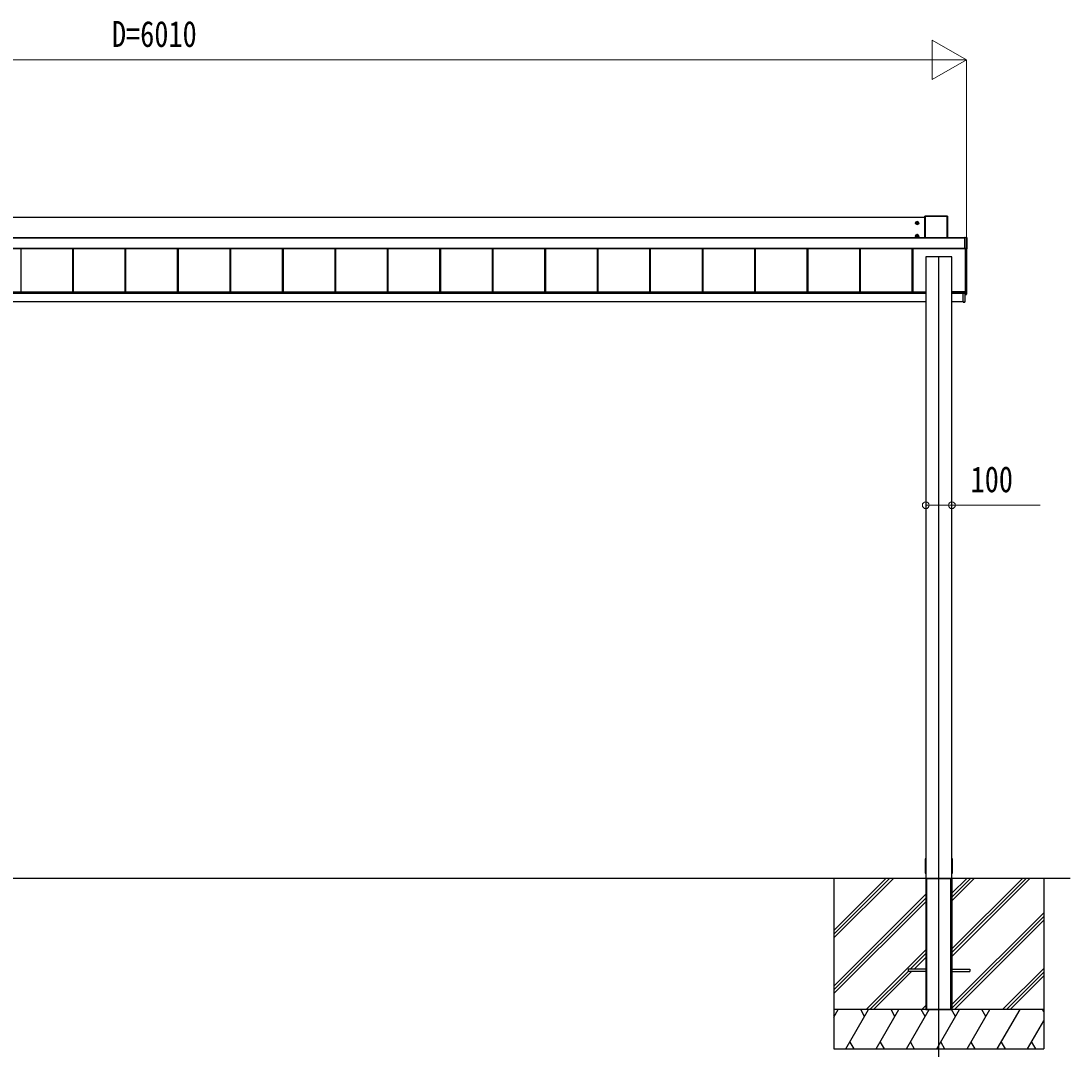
# Model space of a CAD drawing. Units: millimetres, scale not verified. Extents: x -12615 to 12615, y -8910 to 8910.
# Drawn here: x -8314 to -4315, y -5676 to -1755 of the extents above; entities that cross this region are included whole.
import ezdxf
from ezdxf.enums import TextEntityAlignment as Align

# ---------------------------------------------------------------- set-up
doc = ezdxf.new("R2010")
doc.units = ezdxf.units.MM
doc.header["$LTSCALE"] = 30
for name, color, linetype in [('0-3_YKK_11', 7, 'Continuous'), ('0-4_YKK_11E', 7, 'Continuous'), ('0-5_YKK_12', 2, 'Continuous'), ('0-6_YKK_A1', 4, 'Continuous')]:
    doc.layers.add(name, color=color, linetype=linetype)
doc.layers.add('0-7_YKK_D', color=6, linetype='Continuous', lineweight=18)
doc.styles.add('ＭＳ ゴシック', font='')
doc.styles.get('ＭＳ ゴシック').set_extended_font_data('MS Gothic')

msp = doc.modelspace()

# ---------------------------------------------------------------- linework, layer by layer
at = {"layer": '0-3_YKK_11'}
for p, q in [((-10561.94, -2503.87), (-4867.94, -2503.87)), ((-4897.94, -2518.36), (-4897.94, -2532.86)), ((-4867.94, -2582.31), (-4867.94, -2500.15)), ((-4782.44, -2499.65), (-4867.44, -2499.65)), ((-4781.94, -2500.15), (-4781.94, -2582.31)), ((-4890.69, -2525.61), (-4905.19, -2525.61)), ((-4897.18, -2523.33), (-4897.18, -2522.61)), ((-4716.44, -2582.31), (-10713.44, -2582.31)), ((-4890.69, -2575.58), (-4905.19, -2575.58)), ((-4897.94, -2568.33), (-4897.94, -2582.83)), ((-4897.18, -2573.3), (-4897.18, -2572.58)), ((-4714.64, -2581.03), (-4708.94, -2581.03)), ((-4708.44, -2581.53), (-4708.44, -2623.51)), ((-10713.44, -2622.42), (-4716.44, -2622.42)), ((-8313.44, -2788.65), (-8313.44, -2622.42)), ((-8116.44, -2788.65), (-8116.44, -2622.42)), ((-8113.84, -2788.65), (-8113.84, -2622.42)), ((-8113.44, -2788.65), (-8113.44, -2622.42)), ((-7916.44, -2788.65), (-7916.44, -2622.42)), ((-7913.84, -2788.65), (-7913.84, -2622.42)), ((-7913.44, -2788.65), (-7913.44, -2622.42)), ((-7716.44, -2788.65), (-7716.44, -2622.42)), ((-7713.84, -2788.65), (-7713.84, -2622.42)), ((-7713.44, -2788.65), (-7713.44, -2622.42)), ((-7516.44, -2788.65), (-7516.44, -2622.42)), ((-7513.84, -2788.65), (-7513.84, -2622.42)), ((-7513.44, -2788.65), (-7513.44, -2622.42)), ((-7316.44, -2788.65), (-7316.44, -2622.42)), ((-7313.84, -2788.65), (-7313.84, -2622.42)), ((-7313.44, -2788.65), (-7313.44, -2622.42)), ((-7116.44, -2788.65), (-7116.44, -2622.42)), ((-7113.84, -2788.65), (-7113.84, -2622.42)), ((-7113.44, -2788.65), (-7113.44, -2622.42)), ((-6916.44, -2788.65), (-6916.44, -2622.42)), ((-6913.84, -2788.65), (-6913.84, -2622.42)), ((-6913.44, -2788.65), (-6913.44, -2622.42)), ((-6716.44, -2788.65), (-6716.44, -2622.42)), ((-6713.84, -2788.65), (-6713.84, -2622.42)), ((-6713.44, -2788.65), (-6713.44, -2622.42)), ((-6516.44, -2788.65), (-6516.44, -2622.42)), ((-6513.84, -2788.65), (-6513.84, -2622.42)), ((-6513.44, -2788.65), (-6513.44, -2622.42)), ((-6316.44, -2788.65), (-6316.44, -2622.42)), ((-6313.84, -2788.65), (-6313.84, -2622.42)), ((-6313.44, -2788.65), (-6313.44, -2622.42)), ((-6116.44, -2788.65), (-6116.44, -2622.42)), ((-6113.84, -2788.65), (-6113.84, -2622.42)), ((-6113.44, -2788.65), (-6113.44, -2622.42)), ((-5916.44, -2788.65), (-5916.44, -2622.42)), ((-5913.84, -2788.65), (-5913.84, -2622.42)), ((-5913.44, -2788.65), (-5913.44, -2622.42)), ((-5716.44, -2788.65), (-5716.44, -2622.42)), ((-5713.84, -2788.65), (-5713.84, -2622.42)), ((-5713.44, -2788.65), (-5713.44, -2622.42)), ((-5516.44, -2788.65), (-5516.44, -2622.42)), ((-5513.84, -2788.65), (-5513.84, -2622.42)), ((-5513.44, -2788.65), (-5513.44, -2622.42)), ((-5316.44, -2788.65), (-5316.44, -2622.42)), ((-5313.84, -2788.65), (-5313.84, -2622.42)), ((-5313.44, -2788.65), (-5313.44, -2622.42)), ((-5116.44, -2788.65), (-5116.44, -2622.42)), ((-5113.84, -2788.65), (-5113.84, -2622.42)), ((-5113.44, -2788.65), (-5113.44, -2622.42)), ((-4916.44, -2788.65), (-4916.44, -2622.42)), ((-4913.84, -2788.65), (-4913.84, -2622.42)), ((-4913.44, -2788.65), (-4913.44, -2622.42)), ((-4715.24, -2623.83), (-4716.44, -2623.83)), ((-4716.44, -2623.83), (-4716.44, -2623.83)), ((-4715.24, -2623.83), (-4715.24, -2623.83)), ((-4714.64, -2624.01), (-4708.94, -2624.01)), ((-4864.94, -2654.01), (-4864.94, -2654.3)), ((-4862.74, -2654), (-4864.64, -2654)), ((-4862.44, -2654.3), (-4862.44, -2654.01)), ((-4862.44, -2654.21), (-4861.44, -2654.21)), ((-4860.94, -2654.3), (-4860.94, -2654.23)), ((-4768.94, -2654.3), (-4768.94, -2654.23)), ((-4768.44, -2654.21), (-4767.44, -2654.21)), ((-4767.44, -2654.3), (-4767.44, -2654.01)), ((-4767.14, -2654), (-4765.24, -2654)), ((-4764.94, -2654.01), (-4764.94, -2654.3)), ((-10564.94, -2788.65), (-4864.94, -2788.65)), ((-10564.94, -2793.52), (-4864.94, -2793.52)), ((-4764.94, -2793.52), (-4721.94, -2793.52)), ((-4715.94, -2790.71), (-4715.94, -2793.29)), ((-4715.94, -2793.31), (-4715.94, -2793.29)), ((-4715.75, -2793.49), (-4715.76, -2793.49)), ((-4715.74, -2793.49), (-4715.74, -2793.49)), ((-4709.41, -2798.21), (-4715.44, -2798.59)), ((-4709.41, -2797.96), (-4708.94, -2797.47)), ((-4765.24, -5025), (-4864.64, -5025)), ((-4862.44, -5525), (-4862.44, -5025)), ((-4860.94, -5525), (-4860.94, -5025)), ((-4768.94, -5525), (-4768.94, -5025)), ((-4767.44, -5525), (-4767.44, -5025))]:
    msp.add_line(p, q, dxfattribs=at)
for points in [[(-4902.94, -2522.72), (-4902.94, -2528.5), (-4897.94, -2531.38), (-4892.94, -2528.5), (-4892.94, -2522.72), (-4897.94, -2519.84)], [(-4902.94, -2572.69), (-4902.94, -2578.47), (-4897.94, -2581.35), (-4892.94, -2578.47), (-4892.94, -2572.69), (-4897.94, -2569.81)]]:
    msp.add_lwpolyline(points, close=True, dxfattribs=at)
for points in [[(-4900.22, -2524.85), (-4900.94, -2524.85), (-4900.94, -2526.37), (-4900.22, -2526.37)], [(-4897.18, -2522.61), (-4898.7, -2522.61), (-4898.7, -2523.33)], [(-4898.7, -2527.89), (-4898.7, -2528.61), (-4897.18, -2528.61), (-4897.18, -2527.89)], [(-4895.66, -2526.37), (-4894.94, -2526.37), (-4894.94, -2524.85), (-4895.66, -2524.85)], [(-4900.22, -2574.82), (-4900.94, -2574.82), (-4900.94, -2576.34), (-4900.22, -2576.34)], [(-4897.18, -2572.58), (-4898.7, -2572.58), (-4898.7, -2573.3)], [(-4898.7, -2577.86), (-4898.7, -2578.58), (-4897.18, -2578.58), (-4897.18, -2577.86)], [(-4895.66, -2576.34), (-4894.94, -2576.34), (-4894.94, -2574.82), (-4895.66, -2574.82)], [(-4716.44, -2623.83), (-4716.44, -2623.28), (-4716.44, -2622.77), (-4716.44, -2581.71), (-4716.44, -2581.23), (-4716.44, -2581.08), (-4716.44, -2581.08), (-4715.24, -2581.08)], [(-4709.94, -2624.01), (-4709.94, -2796.43), (-4709.94, -2797), (-4715.44, -2797.33)], [(-4714.94, -2623.84), (-4714.94, -2796.98), (-4710.44, -2796.98), (-4709.94, -2796.48)], [(-4764.94, -5525), (-4764.94, -5021), (-4764.94, -2654.3), (-4765.24, -2654.3), (-4864.64, -2654.3), (-4864.94, -2654.3), (-4864.94, -5021), (-4864.94, -5525)], [(-4709.41, -2798.21), (-4708.94, -2797.71), (-4708.94, -2797.47), (-4708.94, -2755.94), (-4709.94, -2755.88)], [(-4717.94, -2788.99), (-4717.94, -2788.94), (-4717.94, -2788.65), (-4764.94, -2788.65)], [(-4716.94, -2788.26), (-4716.94, -2789), (-4721.94, -2788.99), (-4721.94, -2793.28), (-4721.94, -2793.48), (-4715.75, -2793.49), (-4715.75, -2793.79)], [(-4721.94, -2827.26), (-4721.94, -2793.78), (-4721.94, -2793.48)], [(-4714.94, -2787.96), (-4715.24, -2788.26), (-4718.44, -2788.26), (-4718.44, -2788.65)], [(-4715.44, -2788.26), (-4715.44, -2790.21), (-4715.44, -2793.79), (-4715.44, -2826.88)], [(-4715.44, -2798.01), (-4715.12, -2798.31), (-4709.41, -2797.96)], [(-10564.94, -2825), (-10564.57, -2825), (-10564.09, -2825), (-4865.79, -2825), (-4865.31, -2825), (-4864.94, -2825)], [(-4865.81, -2825), (-4865.96, -2827.5), (-4865.44, -2827.5), (-4864.94, -2827.5)], [(-4764.94, -2825), (-4764.57, -2825), (-4764.09, -2825), (-4721.94, -2825)], [(-4764.94, -2827.5), (-4764.44, -2827.5), (-4763.92, -2827.5), (-4764.07, -2825)], [(-4721.94, -2827.26), (-4721.94, -2827.56), (-4715.72, -2827.18), (-4715.44, -2826.88)], [(-4864.94, -4950.5), (-4866.67, -4950.5), (-4867.17, -4950.5), (-4867.44, -4981.7), (-4867.24, -5005), (-4866.74, -5005), (-4864.94, -5005)], [(-4764.94, -5005), (-4763.14, -5005), (-4762.64, -5005), (-4762.44, -4981.7), (-4762.71, -4950.5), (-4763.21, -4950.5), (-4764.94, -4950.5)]]:
    msp.add_lwpolyline(points, dxfattribs=at)
for centre, radius in [((-4897.94, -2525.61), 6.25), ((-4897.94, -2525.61), 5), ((-4897.94, -2575.58), 6.25), ((-4897.94, -2575.58), 5)]:
    msp.add_circle(centre, radius, dxfattribs=at)
for centre, radius, start, end in [((-4897.94, -2525.61), 5.58, 153.74848, 206.25152), ((-4897.94, -2525.61), 5.58, 93.74848, 146.25152), ((-4897.94, -2525.61), 5.58, 213.74848, 266.25152), ((-4900.22, -2523.33), 1.52, 270, 0), ((-4900.22, -2527.89), 1.52, 0, 90), ((-4897.94, -2525.61), 5.58, 33.74848, 86.25152), ((-4897.94, -2525.61), 5.58, 273.74848, 326.25152), ((-4895.66, -2523.33), 1.52, 180, 270), ((-4895.66, -2527.89), 1.52, 90, 180), ((-4897.94, -2525.61), 5.58, 333.74848, 26.25152), ((-4897.94, -2575.58), 5.58, 153.74848, 206.25152), ((-4897.94, -2575.58), 5.58, 93.74848, 146.25152), ((-4897.94, -2575.58), 5.58, 213.74848, 266.25152), ((-4900.22, -2573.3), 1.52, 270, 0), ((-4900.22, -2577.86), 1.52, 0, 90), ((-4897.94, -2575.58), 5.58, 33.74848, 86.25152), ((-4897.94, -2575.58), 5.58, 273.74848, 326.25152), ((-4895.66, -2573.3), 1.52, 180, 270), ((-4895.66, -2577.86), 1.52, 90, 180), ((-4897.94, -2575.58), 5.58, 333.74848, 26.25152), ((-4714.8, -2579.67), 1.41, 271.33232, 274.49739), ((-4715.15, -2626.45), 2.62, 81.42612, 92.09097)]:
    msp.add_arc(centre, radius, start, end, dxfattribs=at)
for centre, major_axis, ratio, start_param, end_param in [((-4867.44, -2500.15), (0.382, -0.325), 0.996231, 2.2770247, 3.8440941), ((-4782.44, -2500.15), (0.382, 0.325), 0.996231, 5.5806839, 7.1477533), ((-4715.24, -2581.07), (0.6, 0), 0.026226, 4.712389, 5.6461648), ((-4714.64, -2581.33), (0, 0.3), 0.998743, 6.2831853, 6.8214342), ((-4708.94, -2581.53), (0.382, 0.325), 0.996231, 5.5806839, 7.1477533), ((-4714.64, -2623.71), (0, 0.3), 0.998743, 2.0534275, 3.1415927), ((-4708.94, -2623.51), (0.382, -0.325), 0.996231, 5.4186173, 6.9856867), ((-4864.64, -2654.01), (0.3, 0), 0.034921, 1.5707963, 3.1415927), ((-4862.74, -2654.01), (0.3, 0), 0.034921, 6.2831853, 7.8539816), ((-4861.44, -2654.23), (0.5, 0), 0.034921, 6.2831853, 7.8539816), ((-4768.44, -2654.23), (0.5, 0), 0.034921, 1.5707963, 3.1415927), ((-4767.14, -2654.01), (0.3, 0), 0.034921, 1.5707963, 3.1415927), ((-4765.24, -2654.01), (0.3, 0), 0.034921, 6.2831853, 7.8539816), ((-4715.74, -2790.71), (-0.108, 0.169), 0.994155, 5.7105836, 7.28138), ((-4715.74, -2793.29), (0.145, 0.15), 0.921201, 2.3804184, 3.9145081)]:
    msp.add_ellipse(centre, major_axis=major_axis, ratio=ratio, start_param=start_param, end_param=end_param, dxfattribs=at)
at = {"layer": '0-4_YKK_11E'}
for p, q in [((-4867.1, -2500.28), (-4867.1, -2582.31)), ((-10713.44, -2582.79), (-4716.44, -2582.79)), ((-4715.24, -2581.08), (-4716.44, -2581.08)), ((-4709.4, -2581.71), (-4716.44, -2581.71)), ((-4715.24, -2581.08), (-4715.24, -2581.08)), ((-4714.69, -2581.07), (-4714.64, -2581.07)), ((-4714.64, -2581.07), (-4714.64, -2581.03)), ((-10713.44, -2621.76), (-4716.44, -2621.76)), ((-10713.44, -2622.28), (-4716.44, -2622.28)), ((-4716.44, -2622.42), (-10713.44, -2622.42)), ((-4716.44, -2623.83), (-4715.24, -2623.83)), ((-4864.64, -2654), (-4864.64, -2654.3)), ((-4862.74, -2654.3), (-4862.74, -2654)), ((-4861.44, -2654.21), (-4861.44, -2654.3)), ((-4768.44, -2654.3), (-4768.44, -2654.21)), ((-4767.14, -2654.3), (-4767.14, -2654)), ((-4765.24, -2654), (-4765.24, -2654.3)), ((-10564.94, -2790.65), (-4864.94, -2790.65)), ((-4764.94, -2790.65), (-4721.94, -2790.65)), ((-4721.94, -2793.28), (-4716.22, -2793.29)), ((-4715.74, -2793.79), (-4721.94, -2793.78)), ((-4715.44, -2798.59), (-4709.41, -2798.21)), ((-4709.41, -2797.96), (-4709.41, -2798.21)), ((-4864.94, -2827.18), (-4865.44, -2827.18)), ((-4764.44, -2827.18), (-4764.57, -2825))]:
    msp.add_line(p, q, dxfattribs=at)
for points in [[(-4867.94, -2500.15), (-4867.6, -2500.29), (-4867.6, -2582.31)], [(-4782.78, -2582.31), (-4782.78, -2500.28), (-4867.1, -2500.28), (-4867.1, -2499.79), (-4867.6, -2500.29)], [(-4867.44, -2499.65), (-4867.1, -2499.79), (-4782.78, -2499.79), (-4782.44, -2499.65)], [(-4782.78, -2500.28), (-4782.78, -2499.79), (-4782.28, -2500.29)], [(-4782.28, -2582.31), (-4782.28, -2500.29), (-4781.94, -2500.15)], [(-4708.94, -2581.03), (-4709.4, -2581.23), (-4709.4, -2581.71), (-4709.4, -2622.77), (-4716.44, -2622.77)], [(-4716.44, -2581.23), (-4709.4, -2581.23), (-4708.9, -2581.73)], [(-4708.44, -2623.51), (-4708.9, -2622.79), (-4708.9, -2581.73), (-4708.44, -2581.53)], [(-4708.94, -2624.01), (-4709.4, -2623.28), (-4716.44, -2623.28)], [(-4714.78, -2623.86), (-4714.64, -2623.89), (-4714.64, -2624.01)], [(-4709.4, -2622.77), (-4709.4, -2623.28), (-4708.9, -2622.79)], [(-4715.94, -2793.29), (-4716.22, -2793.29), (-4716.22, -2790.71), (-4715.94, -2790.71)], [(-4715.75, -2793.79), (-4715.72, -2793.79), (-4715.72, -2826.88)], [(-4715.74, -2793.49), (-4715.74, -2790.21), (-4715.72, -2790.21), (-4715.72, -2788.26)], [(-4715.44, -2798.06), (-4715.12, -2798.36), (-4715.12, -2798.31)], [(-4709.41, -2798.21), (-4709.41, -2798.21), (-4708.94, -2797.71)], [(-4865.44, -2827.5), (-4865.44, -2827.18), (-4865.31, -2825)], [(-4764.94, -2827.18), (-4764.44, -2827.18), (-4764.44, -2827.5)], [(-4715.44, -2826.88), (-4715.72, -2826.88), (-4721.94, -2827.26)]]:
    msp.add_lwpolyline(points, dxfattribs=at)
for centre, radius, start, end in [((-4867.22, -2504.39), 4.12, 88.40447, 95.35624), ((-4782.66, -2504.39), 4.12, 84.64376, 91.59553), ((-4709.29, -2585.83), 4.12, 84.64376, 91.59553), ((-4709.29, -2626.89), 4.12, 84.64376, 91.59553), ((-4716.15, -2795.28), 1.98, 83.79926, 91.95127), ((-4716.99, -2793.72), 1.25, 356.45735, 10.27369), ((-4716.95, -2793.67), 1.21, 354.17006, 8.37745), ((-4717.07, -2790.28), 1.35, 350.09675, 2.91202), ((-4716.94, -2793.72), 1.22, 356.27163, 10.47203), ((-4716.95, -2827.03), 1.24, 353.06854, 6.93146)]:
    msp.add_arc(centre, radius, start, end, dxfattribs=at)
for centre, major_axis, ratio, start_param, end_param in [((-4715.24, -2581.07), (0.6, 0), 0.026226, 5.6461648, 6.2831853), ((-4715.24, -2623.89), (0.6, 0), 0.096025, 6.2831853, 7.8539816), ((-4715.72, -2790.71), (-0.301, 0.4), 0.997782, 5.6362522, 7.2070486), ((-4716.24, -2793.29), (-0.001, 0.2), 0.09157, 4.6769241, 4.7117655), ((-4715.74, -2793.29), (0.482, 0.007), 0.414889, 3.1353871, 4.6694768), ((-4715.72, -2793.29), (-0.301, 0.4), 0.997782, 2.4579529, 2.4946596), ((-4715.72, -2798.39), (0.6, 0.037), 0.034769, 5.198958, 6.2810574), ((-4865.44, -2827.2), (0.5, -0.018), 0.036539, 1.5736281, 3.1406975), ((-4764.44, -2827.2), (0.5, 0.018), 0.036539, 0.0008951, 1.5679645)]:
    msp.add_ellipse(centre, major_axis=major_axis, ratio=ratio, start_param=start_param, end_param=end_param, dxfattribs=at)
at = {"layer": '0-5_YKK_12'}
msp.add_line((-4814.94, -5775), (-4814.94, -2651.8), dxfattribs=at)
at = {"layer": '0-6_YKK_A1'}
for p, q in [((-4314.94, -5025), (-10564.94, -5025)), ((-5214.94, -5025), (-5214.94, -5675)), ((-5214.94, -5251.63), (-4988.31, -5025)), ((-5214.94, -5223.35), (-5016.59, -5025)), ((-5214.94, -5237.49), (-5002.51, -5025.06)), ((-4864.94, -5025), (-4864.94, -5525)), ((-4864.64, -5025), (-4765.24, -5025)), ((-4764.94, -5025), (-4764.94, -5525)), ((-4764.94, -5110), (-4679.94, -5025)), ((-4764.94, -5095.86), (-4694.08, -5025)), ((-4764.94, -5081.71), (-4708.23, -5025)), ((-4764.94, -5322.13), (-4467.85, -5025.04)), ((-4764.94, -5307.99), (-4481.99, -5025.04)), ((-4764.94, -5293.85), (-4496.13, -5025.04)), ((-4414.94, -5025), (-4414.94, -5675)), ((-5214.94, -5435.48), (-4864.94, -5085.48)), ((-5214.94, -5449.62), (-4864.94, -5099.62)), ((-5214.94, -5463.76), (-4864.94, -5113.76)), ((-4764.94, -5505.98), (-4414.94, -5155.98)), ((-4764.94, -5520.12), (-4414.94, -5170.12)), ((-4755.68, -5525), (-4414.94, -5184.26)), ((-5092.33, -5525), (-4864.94, -5297.61)), ((-4923.69, -5370.5), (-4864.94, -5311.75)), ((-4909.55, -5370.5), (-4864.94, -5325.9)), ((-5078.19, -5525), (-4932.44, -5379.25)), ((-5064.05, -5525), (-4918.55, -5379.5)), ((-4932.44, -5370.5), (-4932.44, -5379.5)), ((-4864.94, -5370.5), (-4932.44, -5370.5)), ((-4864.94, -5379.5), (-4932.44, -5379.5)), ((-4764.94, -5370.5), (-4697.44, -5370.5)), ((-4764.94, -5379.5), (-4697.44, -5379.5)), ((-4697.44, -5370.5), (-4697.44, -5379.5)), ((-4571.83, -5525), (-4414.94, -5368.11)), ((-4557.69, -5525), (-4414.94, -5382.25)), ((-4543.55, -5525), (-4414.94, -5396.39)), ((-4880.2, -5525), (-4864.94, -5509.74)), ((-4414.94, -5525), (-5214.94, -5525)), ((-5214.94, -5553.94), (-5198.23, -5525)), ((-5213.23, -5550.98), (-5214.94, -5548.02)), ((-5169.36, -5675), (-5082.76, -5525)), ((-5097.76, -5550.98), (-5112.76, -5525)), ((-5053.89, -5675), (-4967.29, -5525)), ((-4982.29, -5550.98), (-4997.29, -5525)), ((-4938.42, -5675), (-4851.82, -5525)), ((-4866.82, -5550.98), (-4881.82, -5525)), ((-4864.94, -5525), (-4764.94, -5525)), ((-4822.95, -5675), (-4736.35, -5525)), ((-4751.35, -5550.98), (-4766.35, -5525)), ((-4707.48, -5675), (-4620.88, -5525)), ((-4635.88, -5550.98), (-4650.88, -5525)), ((-4592.01, -5675), (-4505.41, -5525)), ((-4414.94, -5533.66), (-4419.94, -5525)), ((-4476.54, -5675), (-4414.94, -5568.3)), ((-5214.94, -5675), (-4414.94, -5675)), ((-5154.37, -5649.02), (-5139.37, -5675)), ((-5038.9, -5649.02), (-5023.9, -5675)), ((-4923.43, -5649.02), (-4908.43, -5675)), ((-4807.95, -5649.02), (-4792.95, -5675)), ((-4692.49, -5649.02), (-4677.49, -5675)), ((-4577.01, -5649.02), (-4562.02, -5675)), ((-4461.54, -5649.02), (-4446.55, -5675))]:
    msp.add_line(p, q, dxfattribs=at)
at = {"layer": '0-7_YKK_D'}
for p, q in [((-4709.94, -1903.87), (-4839.84, -1828.87)), ((-4839.84, -1828.87), (-4839.84, -1978.87)), ((-10569.94, -1903.87), (-4859.94, -1903.87)), ((-4709.94, -1903.87), (-4969.75, -1903.87)), ((-4709.94, -1903.87), (-4839.84, -1978.87)), ((-4709.94, -2623.01), (-4709.94, -1902.87)), ((-4864.94, -3599.47), (-4864.94, -3602.99))]:
    msp.add_line(p, q, dxfattribs=at)
msp.add_lwpolyline([(-4864.94, -3601.99), (-4764.94, -3601.99), (-4429.14, -3601.99)], dxfattribs=at)
for centre in [(-4864.94, -3601.99), (-4764.94, -3601.99)]:
    msp.add_circle(centre, 12.75, dxfattribs=at)

# ---------------------------------------------------------------- texts
at = {"layer": '0-7_YKK_D', "style": 'ＭＳ ゴシック', "width": 0.8}
for s, p in [('D=6010', (-7966.94, -1883.87)), ('100', (-4693.94, -3581.99))]:
    msp.add_text(s, height=98.97, dxfattribs=at).set_placement(p, align=Align.BOTTOM_LEFT)

doc.saveas('drawing.dxf')
